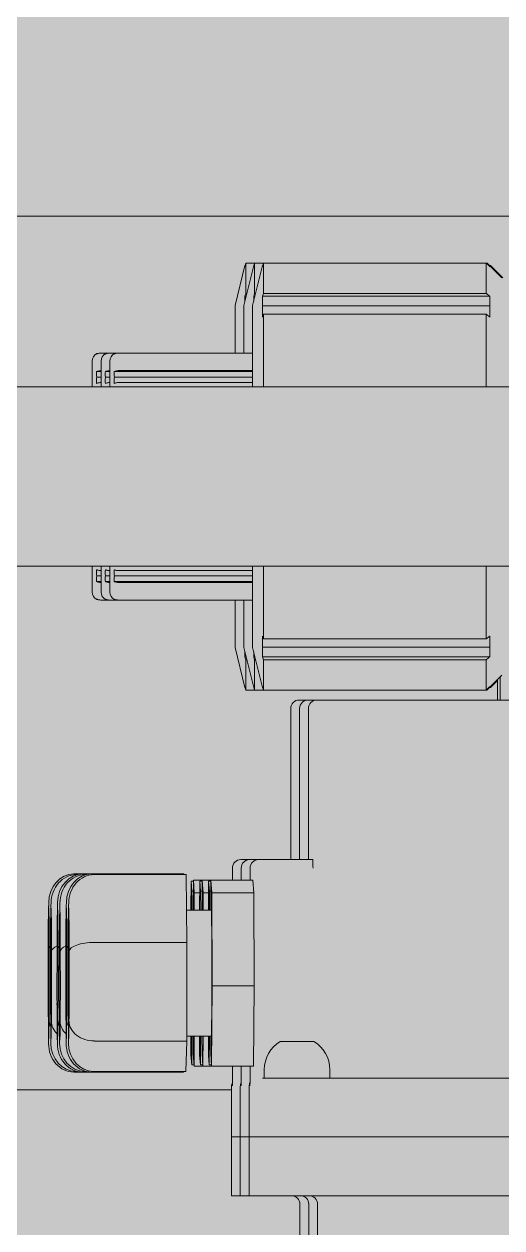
# Model space of a CAD drawing. Header units: centimetres. Extents: x 405564 to 502064, y 46284 to 60634.
# Drawn here: x 484473.5 to 484479.2, y 56735.87 to 56750.2 of the extents above; entities that cross this region are included whole.
import ezdxf

# ---------------------------------------------------------------- set-up
doc = ezdxf.new("R2010")
doc.units = ezdxf.units.CM
doc.layers.get('0').update_dxf_attribs({"color": 8, "lineweight": 9})
doc.layers.add('0-KRCN-MİMARİ-220526', color=8, linetype='Continuous', lineweight=9)
doc.layers.add('Visible (ISO)', color=8, linetype='Continuous', lineweight=18)
doc.layers.add('AS_NOT_MIMARI', color=8, linetype='Continuous')

# ---------------------------------------------------------------- blocks, each defined once
blk = doc.blocks.new('A$Cdfb98813')
h = blk.add_hatch()
h.set_pattern_fill('ANGLE', color=256, scale=0.3)
h.set_pattern_definition([(0, (182.2423, -979.0145), (0, 2.0955), [1.524, -0.5715]), (90, (182.2423, -979.0145), (-2.0955, 1e-16), [1.524, -0.5715])])
h.paths.add_polyline_path([(1918.018, 199.001), (1545.018, 199.001), (1545.018, 300), (1515.018, 300), (1515.018, 199.001), (238.979, 199.001), (238.979, -429.5), (238.979, -658.015), (1918.018, -658.015)])
h.paths.add_polyline_path([(268.979, -429.5), (268.979, 169.001), (1888.018, 169.001), (1888.018, -628.015), (268.979, -628.015), (268.979, -453.5)], flags=16)
h.paths.add_polyline_path([(1888.018, -429.5), (268.979, -429.5), (268.979, -459.5), (1888.018, -459.5)], flags=0)
h = blk.add_hatch()
h.set_pattern_fill('ANGLE', color=256)
h.set_pattern_definition([(0, (-483849.746, -58273.935), (0, 6.985), [5.08, -1.905]), (90, (-483849.746, -58273.935), (-6.985, 4e-16), [5.08, -1.905])])
h.paths.add_polyline_path([(425.139, -15.05), (800.139, -15.05), (800.139, -100), (900, -100), (900.139, -15.05), (1700, -15.05), (1700, -100), (1800, -100), (1800.139, -15.05), (2235.139, -15.05), (2235.139, -206), (425.139, -206.05)])
at = {"layer": 'Visible (ISO)'}
for p, q in [((739.841, -84.65), (577.321, -84.65)), ((626.271, -85.712), (626.389, -85.238)), ((626.376, -85.712), (626.494, -85.238)), ((626.389, -85.249), (626.399, -85.207)), ((626.392, -85.238), (626.389, -85.238)), ((626.399, -85.207), (626.399, -85.569)), ((626.504, -85.207), (626.399, -85.207)), ((626.481, -85.712), (626.599, -85.238)), ((626.494, -85.249), (626.504, -85.207)), ((626.497, -85.238), (626.494, -85.238)), ((626.504, -85.207), (626.504, -85.569)), ((626.609, -85.207), (626.504, -85.207)), ((626.599, -85.249), (626.609, -85.207)), ((626.602, -85.238), (626.599, -85.238)), ((626.609, -85.207), (626.609, -85.569)), ((629.264, -85.207), (626.609, -85.207)), ((629.264, -85.569), (629.264, -85.207)), ((629.275, -85.207), (629.264, -85.207)), ((629.275, -85.218), (629.275, -85.207)), ((629.304, -85.238), (629.295, -85.238)), ((629.451, -85.385), (629.304, -85.238)), ((629.315, -85.238), (629.306, -85.238)), ((629.462, -85.385), (629.315, -85.238)), ((626.399, -85.569), (626.389, -85.603)), ((626.389, -85.603), (626.403, -85.603)), ((626.399, -85.569), (626.412, -85.569)), ((626.504, -85.569), (626.494, -85.603)), ((626.494, -85.603), (626.508, -85.603)), ((626.504, -85.569), (626.516, -85.569)), ((626.609, -85.569), (626.599, -85.603)), ((626.599, -85.603), (629.306, -85.603)), ((626.609, -85.569), (629.264, -85.569)), ((626.271, -86.278), (626.271, -85.712)), ((626.376, -86.278), (626.376, -85.712)), ((626.481, -86.682), (626.481, -85.712)), ((629.304, -85.717), (626.599, -85.717)), ((626.599, -85.85), (626.609, -85.816)), ((626.609, -85.816), (626.609, -86.682)), ((629.264, -85.816), (626.609, -85.816)), ((629.264, -86.682), (629.264, -85.816)), ((624.571, -86.373), (624.571, -86.682)), ((624.624, -86.285), (624.634, -86.285)), ((624.671, -86.278), (624.776, -86.278)), ((624.676, -86.373), (624.676, -86.682)), ((624.729, -86.285), (624.739, -86.285)), ((624.776, -86.278), (624.881, -86.278)), ((624.781, -86.373), (624.781, -86.682)), ((624.834, -86.285), (624.844, -86.285)), ((624.881, -86.278), (626.481, -86.278)), ((624.622, -86.499), (624.676, -86.499)), ((624.676, -86.488), (624.671, -86.488)), ((624.727, -86.499), (624.781, -86.499)), ((624.781, -86.488), (624.776, -86.488)), ((624.832, -86.499), (626.481, -86.499)), ((626.481, -86.488), (624.881, -86.488)), ((672.383, -86.682), (616.864, -86.682)), ((624.624, -86.565), (624.676, -86.565)), ((624.671, -86.63), (624.676, -86.63)), ((624.729, -86.565), (624.781, -86.565)), ((624.776, -86.63), (624.781, -86.63)), ((624.834, -86.565), (626.481, -86.565)), ((624.881, -86.63), (626.481, -86.63)), ((672.383, -88.815), (616.864, -88.815)), ((624.571, -88.815), (624.571, -89.123)), ((624.676, -88.815), (624.676, -89.123)), ((624.781, -88.815), (624.781, -89.123)), ((626.481, -89.785), (626.481, -88.815)), ((626.609, -88.815), (626.609, -89.681)), ((629.264, -89.681), (629.264, -88.815)), ((624.624, -88.932), (624.676, -88.932)), ((624.676, -88.867), (624.671, -88.867)), ((624.729, -88.932), (624.781, -88.932)), ((624.781, -88.867), (624.776, -88.867)), ((624.834, -88.932), (626.481, -88.932)), ((626.481, -88.867), (624.881, -88.867)), ((624.622, -88.998), (624.676, -88.998)), ((624.671, -89.008), (624.676, -89.008)), ((624.727, -88.998), (624.781, -88.998)), ((624.776, -89.008), (624.781, -89.008)), ((624.832, -88.998), (626.481, -88.998)), ((624.881, -89.008), (626.481, -89.008)), ((624.624, -89.212), (624.634, -89.212)), ((624.776, -89.218), (624.671, -89.218)), ((624.729, -89.212), (624.739, -89.212)), ((624.881, -89.218), (624.776, -89.218)), ((624.834, -89.212), (624.844, -89.212)), ((626.481, -89.218), (624.881, -89.218)), ((626.271, -89.785), (626.271, -89.218)), ((626.376, -89.785), (626.376, -89.218)), ((626.609, -89.681), (626.599, -89.647)), ((626.609, -89.681), (629.264, -89.681)), ((626.271, -89.785), (626.389, -90.259)), ((626.376, -89.785), (626.494, -90.259)), ((626.481, -89.785), (626.599, -90.259)), ((629.304, -89.78), (626.599, -89.78)), ((626.389, -89.894), (626.399, -89.928)), ((626.389, -89.894), (626.403, -89.894)), ((626.399, -89.928), (626.399, -90.29)), ((626.412, -89.928), (626.399, -89.928)), ((626.494, -89.894), (626.504, -89.928)), ((626.494, -89.894), (626.508, -89.894)), ((626.504, -89.928), (626.504, -90.29)), ((626.516, -89.928), (626.504, -89.928)), ((626.599, -89.894), (626.609, -89.928)), ((626.599, -89.894), (629.306, -89.894)), ((626.609, -89.928), (626.609, -90.29)), ((629.264, -89.928), (626.609, -89.928)), ((629.264, -90.29), (629.264, -89.928)), ((629.451, -90.112), (629.304, -90.259)), ((626.399, -90.29), (626.389, -90.248)), ((626.392, -90.259), (626.389, -90.259)), ((626.504, -90.29), (626.494, -90.248)), ((626.497, -90.259), (626.494, -90.259)), ((626.609, -90.29), (626.599, -90.248)), ((626.602, -90.259), (626.599, -90.259)), ((629.304, -90.259), (629.295, -90.259)), ((629.315, -90.259), (629.306, -90.259)), ((629.397, -90.176), (629.315, -90.259)), ((629.397, -90.408), (629.397, -90.165)), ((629.431, -90.408), (629.431, -90.131)), ((626.399, -90.29), (626.504, -90.29)), ((626.504, -90.29), (626.609, -90.29)), ((626.609, -90.29), (629.264, -90.29)), ((627.035, -90.408), (627.095, -90.408)), ((627.035, -90.408), (627.035, -90.408)), ((627.14, -90.408), (627.095, -90.408)), ((627.14, -90.408), (627.2, -90.408)), ((627.14, -90.408), (627.14, -90.408)), ((627.245, -90.408), (627.2, -90.408)), ((627.245, -90.408), (627.305, -90.408)), ((627.245, -90.408), (627.245, -90.408)), ((627.708, -90.408), (627.305, -90.408)), ((627.708, -90.408), (639.207, -90.408)), ((629.264, -90.29), (629.275, -90.29)), ((629.275, -90.29), (629.275, -90.279)), ((626.935, -90.508), (626.935, -92.308)), ((627.04, -90.508), (627.04, -92.308)), ((627.145, -90.508), (627.145, -92.308)), ((626.24, -92.551), (626.24, -92.408)), ((626.34, -92.308), (626.389, -92.308)), ((626.345, -92.551), (626.345, -92.408)), ((626.389, -92.308), (626.445, -92.308)), ((626.445, -92.308), (626.494, -92.308)), ((626.45, -92.551), (626.45, -92.408)), ((626.494, -92.308), (626.55, -92.308)), ((626.55, -92.308), (626.599, -92.308)), ((626.599, -92.308), (627.099, -92.308)), ((627.099, -92.308), (627.199, -92.308)), ((624.458, -92.479), (624.353, -92.479)), ((624.397, -92.486), (624.381, -92.486)), ((624.563, -92.479), (624.458, -92.479)), ((624.502, -92.486), (624.486, -92.486)), ((625.663, -92.479), (624.563, -92.479)), ((625.691, -92.486), (624.591, -92.486)), ((625.663, -92.486), (625.663, -92.479)), ((625.698, -93.294), (625.691, -92.486)), ((625.773, -92.908), (625.775, -92.551)), ((625.775, -92.551), (625.785, -92.704)), ((625.775, -92.551), (625.88, -92.551)), ((625.878, -92.908), (625.88, -92.551)), ((625.88, -92.551), (625.89, -92.704)), ((625.88, -92.551), (625.985, -92.551)), ((625.983, -92.908), (625.985, -92.551)), ((625.985, -92.551), (625.995, -92.704)), ((625.985, -92.551), (626.485, -92.551)), ((626.485, -92.551), (626.495, -92.704)), ((625.745, -92.908), (625.747, -92.565)), ((625.747, -92.565), (625.757, -92.683)), ((625.747, -92.565), (625.775, -92.565)), ((625.757, -92.683), (625.758, -92.908)), ((625.757, -92.683), (625.774, -92.683)), ((625.785, -92.704), (625.786, -92.908)), ((625.785, -92.704), (625.851, -92.704)), ((625.85, -92.908), (625.852, -92.565)), ((625.852, -92.565), (625.862, -92.683)), ((625.852, -92.565), (625.88, -92.565)), ((625.862, -92.683), (625.863, -92.908)), ((625.862, -92.683), (625.879, -92.683)), ((625.89, -92.704), (625.891, -92.908)), ((625.89, -92.704), (625.956, -92.704)), ((625.955, -92.908), (625.957, -92.565)), ((625.957, -92.565), (625.967, -92.683)), ((625.957, -92.565), (625.985, -92.565)), ((625.967, -92.683), (625.968, -92.908)), ((625.967, -92.683), (625.984, -92.683)), ((625.995, -92.704), (625.999, -93.811)), ((625.995, -92.704), (626.495, -92.704)), ((626.495, -92.704), (626.499, -93.811)), ((624.053, -92.811), (624.052, -92.866)), ((624.081, -92.815), (624.079, -92.867)), ((624.158, -92.811), (624.156, -92.866)), ((624.185, -92.815), (624.184, -92.867)), ((624.263, -92.811), (624.261, -92.866)), ((624.29, -92.815), (624.289, -92.867)), ((625.695, -92.908), (625.989, -92.908)), ((624.047, -93.042), (624.046, -93.097)), ((624.046, -93.101), (624.046, -93.234)), ((624.074, -93.081), (624.073, -93.214)), ((624.075, -93.025), (624.074, -93.077)), ((624.152, -93.042), (624.151, -93.097)), ((624.151, -93.101), (624.151, -93.234)), ((624.179, -93.081), (624.178, -93.214)), ((624.18, -93.025), (624.179, -93.077)), ((624.257, -93.042), (624.256, -93.097)), ((624.256, -93.101), (624.256, -93.234)), ((624.284, -93.081), (624.283, -93.214)), ((624.285, -93.025), (624.284, -93.077)), ((625.698, -93.294), (624.598, -93.294)), ((625.696, -94.467), (625.698, -93.294)), ((624.045, -93.809), (624.045, -93.942)), ((624.072, -93.786), (624.072, -93.918)), ((624.15, -93.809), (624.15, -93.942)), ((624.177, -93.786), (624.177, -93.918)), ((624.255, -93.809), (624.255, -93.942)), ((624.282, -93.786), (624.282, -93.918)), ((625.999, -93.811), (625.993, -94.765)), ((625.999, -93.811), (626.499, -93.811)), ((626.499, -93.811), (626.493, -94.765)), ((624.045, -93.943), (624.046, -94.036)), ((624.072, -93.919), (624.073, -94.014)), ((624.15, -93.943), (624.151, -94.036)), ((624.177, -93.919), (624.178, -94.014)), ((624.255, -93.943), (624.256, -94.036)), ((624.282, -93.919), (624.283, -94.014)), ((624.049, -94.408), (624.05, -94.502)), ((624.076, -94.401), (624.077, -94.496)), ((624.154, -94.408), (624.155, -94.502)), ((624.181, -94.401), (624.182, -94.496)), ((624.259, -94.408), (624.26, -94.502)), ((624.286, -94.401), (624.287, -94.496)), ((625.696, -94.408), (625.989, -94.408)), ((625.746, -94.634), (625.745, -94.408)), ((625.758, -94.408), (625.755, -94.751)), ((625.773, -94.613), (625.772, -94.408)), ((625.785, -94.408), (625.783, -94.765)), ((625.85, -94.634), (625.85, -94.408)), ((625.862, -94.408), (625.86, -94.751)), ((625.878, -94.613), (625.877, -94.408)), ((625.89, -94.408), (625.888, -94.765)), ((625.955, -94.634), (625.955, -94.408)), ((625.967, -94.408), (625.965, -94.751)), ((625.983, -94.613), (625.982, -94.408)), ((625.696, -94.467), (624.596, -94.467)), ((625.687, -94.831), (625.696, -94.467)), ((627.21, -94.474), (626.81, -94.474)), ((625.755, -94.751), (625.746, -94.634)), ((625.783, -94.765), (625.773, -94.613)), ((625.86, -94.751), (625.85, -94.634)), ((625.888, -94.765), (625.878, -94.613)), ((625.965, -94.751), (625.955, -94.634)), ((625.993, -94.765), (625.983, -94.613)), ((624.454, -94.838), (624.35, -94.838)), ((624.394, -94.831), (624.377, -94.831)), ((624.559, -94.838), (624.454, -94.838)), ((624.499, -94.831), (624.482, -94.831)), ((625.659, -94.838), (624.559, -94.838)), ((625.687, -94.831), (624.587, -94.831)), ((625.659, -94.838), (625.66, -94.831)), ((625.755, -94.751), (625.782, -94.751)), ((625.783, -94.765), (625.888, -94.765)), ((625.86, -94.751), (625.887, -94.751)), ((625.888, -94.765), (625.993, -94.765)), ((625.965, -94.751), (625.992, -94.751)), ((625.993, -94.765), (626.493, -94.765)), ((626.24, -94.808), (626.24, -94.765)), ((626.345, -94.808), (626.345, -94.765)), ((626.45, -94.808), (626.45, -94.765)), ((626.62, -94.808), (626.62, -94.908)), ((627.4, -94.808), (627.4, -94.908)), ((626.6, -94.908), (626.61, -94.908)), ((627.014, -94.908), (626.61, -94.908)), ((627.014, -94.908), (639.913, -94.908)), ((617.792, -95.05), (626.229, -95.05)), ((626.229, -95.608), (626.229, -95.008)), ((626.334, -95.608), (626.334, -95.008)), ((626.439, -95.608), (626.439, -95.008)), ((626.229, -95.608), (626.229, -95.608)), ((626.3, -95.608), (626.229, -95.608)), ((626.229, -95.608), (626.229, -95.608)), ((626.3, -95.608), (626.229, -95.608)), ((626.229, -96.308), (626.229, -95.608)), ((626.3, -95.608), (626.3, -95.608)), ((626.334, -95.608), (626.3, -95.608)), ((626.334, -95.608), (626.334, -95.608)), ((626.405, -95.608), (626.334, -95.608)), ((626.334, -95.608), (626.334, -95.608)), ((626.405, -95.608), (626.334, -95.608)), ((626.334, -96.308), (626.334, -95.608)), ((626.405, -95.608), (626.405, -95.608)), ((626.439, -95.608), (626.405, -95.608)), ((626.439, -95.608), (626.439, -95.608)), ((626.51, -95.608), (626.439, -95.608)), ((626.439, -95.608), (626.439, -95.608)), ((626.51, -95.608), (626.439, -95.608)), ((626.439, -96.308), (626.439, -95.608)), ((626.51, -95.608), (626.51, -95.608)), ((627.015, -95.608), (626.51, -95.608)), ((639.914, -95.608), (627.015, -95.608)), ((626.229, -96.308), (626.229, -96.308)), ((626.229, -96.308), (626.3, -96.308)), ((626.3, -96.308), (626.334, -96.308)), ((626.334, -96.308), (626.334, -96.308)), ((626.334, -96.308), (626.405, -96.308)), ((626.405, -96.308), (626.439, -96.308)), ((626.439, -96.308), (626.439, -96.308)), ((626.439, -96.308), (626.51, -96.308)), ((626.51, -96.308), (627.015, -96.308)), ((627.015, -96.308), (639.914, -96.308)), ((627.045, -96.408), (627.045, -100.058)), ((627.15, -96.408), (627.15, -100.058)), ((627.255, -96.408), (627.255, -100.058))]:
    blk.add_line(p, q, dxfattribs=at)
for centre, radius, start, end in [((624.671, -86.373), 0.1, 118.0831, 180), ((624.776, -86.373), 0.1, 118.0831, 180), ((624.881, -86.373), 0.1, 118.0831, 180), ((624.671, -89.123), 0.1, 180, 241.9169), ((624.776, -89.123), 0.1, 180, 241.9169), ((624.881, -89.123), 0.1, 180, 241.9169), ((627.035, -90.508), 0.1, 90, 180), ((627.14, -90.508), 0.1, 90, 180), ((627.245, -90.508), 0.1, 90, 180), ((626.34, -92.408), 0.1, 90, 180), ((626.445, -92.408), 0.1, 90, 180), ((626.55, -92.408), 0.1, 90, 180), ((627.01, -94.808), 0.39, 120.8563, 180), ((627.01, -94.808), 0.39, 0, 59.1437), ((626.329, -95.008), 0.1, 152.7904, 180), ((626.434, -95.008), 0.1, 152.7904, 180), ((626.539, -95.008), 0.1, 152.7904, 180), ((626.945, -96.408), 0.1, 0, 90), ((627.05, -96.408), 0.1, 0, 90), ((627.155, -96.408), 0.1, 0, 90)]:
    blk.add_arc(centre, radius, start, end, dxfattribs=at)
for centre, major_axis, ratio, start_param, end_param in [((636.634, -85.8), (-10.036, 0), 0.629301, 6.270099, 6.291053), ((624.353, -92.819), (-0.002, -0.34), 0.881137, 3.147761, 4.718557), ((624.38, -92.825), (-0.003, -0.338), 0.886471, 3.149138, 4.719935), ((624.458, -92.819), (-0.002, -0.34), 0.881137, 3.147761, 4.718557), ((624.485, -92.825), (-0.003, -0.338), 0.886471, 3.149138, 4.719935), ((624.563, -92.819), (-0.002, -0.34), 0.881137, 3.147761, 4.718557), ((624.59, -92.825), (-0.003, -0.338), 0.886471, 3.149138, 4.719935), ((625.989, -93.658), (0, 0.75), 0.008331, 3.141593, 6.283185), ((624.346, -93.102), (0.3, -0.004), 0.752004, 3.133268, 3.158394), ((624.374, -93.083), (0.3, -0.004), 0.777691, 3.132127, 3.159586), ((624.451, -93.102), (0.3, -0.004), 0.752004, 3.133268, 3.158394), ((624.479, -93.083), (0.3, -0.004), 0.777691, 3.132127, 3.159586), ((624.556, -93.102), (0.3, -0.004), 0.752004, 3.133268, 3.158394), ((624.584, -93.083), (0.3, -0.004), 0.777691, 3.132127, 3.159586), ((624.358, -93.375), (0.3, 0.001), 0.382752, 2.815094, 3.130959), ((624.386, -93.399), (0.3, 0.001), 0.350227, 2.467397, 3.131145), ((624.463, -93.375), (0.3, 0.001), 0.382752, 2.815094, 3.130959), ((624.491, -93.399), (0.3, 0.001), 0.350227, 2.467397, 3.131145), ((624.568, -93.375), (0.3, 0.001), 0.382752, 2.815094, 3.130959), ((624.596, -93.399), (0.3, 0.001), 0.350227, 1.560348, 3.131145), ((624.345, -93.941), (0.3, 0.001), 0.382752, 3.130959, 3.14375), ((624.372, -93.917), (0.3, 0.001), 0.350227, 3.131145, 3.143513), ((624.45, -93.941), (0.3, 0.001), 0.382752, 3.130959, 3.14375), ((624.477, -93.917), (0.3, 0.001), 0.350227, 3.131145, 3.143513), ((624.555, -93.941), (0.3, 0.001), 0.382752, 3.130959, 3.14375), ((624.582, -93.917), (0.3, 0.001), 0.350227, 3.131145, 3.143513), ((624.357, -94.214), (0.3, -0.004), 0.752004, 3.158394, 3.515039), ((624.384, -94.233), (0.3, -0.004), 0.777691, 3.159586, 3.849092), ((624.462, -94.214), (0.3, -0.004), 0.752004, 3.158394, 3.515039), ((624.489, -94.233), (0.3, -0.004), 0.777691, 3.159586, 3.849092), ((624.567, -94.214), (0.3, -0.004), 0.752004, 3.158394, 3.515039), ((624.594, -94.233), (0.3, -0.004), 0.777691, 3.159586, 4.730383), ((624.35, -94.497), (0.002, 0.34), 0.881137, 1.576964, 3.147761), ((624.377, -94.492), (0.003, 0.338), 0.886471, 1.578342, 3.149138), ((624.455, -94.497), (0.002, 0.34), 0.881137, 1.576964, 3.147761), ((624.482, -94.492), (0.003, 0.338), 0.886471, 1.578342, 3.149138), ((624.56, -94.497), (0.002, 0.34), 0.881137, 1.576964, 3.147761), ((624.587, -94.492), (0.003, 0.338), 0.886471, 1.578342, 3.149138)]:
    blk.add_ellipse(centre, major_axis=major_axis, ratio=ratio, start_param=start_param, end_param=end_param, dxfattribs=at)
for points, weights in [([(626.389, -85.249), (626.388, -85.243), (626.389, -85.238)], [3.23952660415, 3.24166448254, 3.23810976111]), ([(626.494, -85.249), (626.493, -85.243), (626.494, -85.238)], [3.23952660416, 3.24166448254, 3.23810976111]), ([(626.599, -85.249), (626.598, -85.243), (626.599, -85.238)], [3.23952660415, 3.24166448254, 3.23810976111]), ([(629.264, -85.207), (629.285, -85.228), (629.306, -85.249)], [1.021991712, 1.02070705888, 1.01935490036]), ([(629.275, -85.207), (629.296, -85.228), (629.317, -85.249)], [1.02199171202, 1.02070705889, 1.01935490038]), ([(629.306, -85.249), (629.309, -85.243), (629.304, -85.238)], [1.55979899676, 1.56082836338, 1.5591168013]), ([(629.317, -85.249), (629.32, -85.243), (629.315, -85.238)], [1.55979899676, 1.56082836338, 1.5591168013]), ([(626.389, -85.661), (626.388, -85.632), (626.389, -85.603)], [3.24100051215, 3.24138458815, 3.24029771772]), ([(626.494, -85.661), (626.493, -85.632), (626.494, -85.603)], [3.24100051215, 3.24138458815, 3.24029771772]), ([(626.599, -85.717), (626.598, -85.66), (626.599, -85.603)], [3.23888053737, 3.24243610496, 3.24029771772]), ([(629.264, -85.569), (629.285, -85.586), (629.306, -85.603)], [1.02199171204, 1.02070705891, 1.01935490039]), ([(629.306, -85.603), (629.309, -85.66), (629.304, -85.717)], [1.5597989968, 1.56082836341, 1.55911680131]), ([(629.264, -85.816), (629.285, -85.833), (629.306, -85.85)], [1.02199171202, 1.0207070589, 1.01935490038]), ([(629.306, -85.85), (629.309, -85.783), (629.304, -85.717)], [1.55969605482, 1.5607253535, 1.55901390437]), ([(626.599, -89.78), (626.598, -89.713), (626.599, -89.647)], [3.23888053736, 3.24243610496, 3.24029771772]), ([(629.264, -89.681), (629.285, -89.664), (629.306, -89.647)], [1.02199171204, 1.02070705891, 1.01935490039]), ([(629.306, -89.647), (629.309, -89.713), (629.304, -89.78)], [1.5597989968, 1.56082836341, 1.55911680131]), ([(626.389, -89.894), (626.388, -89.865), (626.389, -89.836)], [3.23952660415, 3.24061321596, 3.24022923136]), ([(626.494, -89.894), (626.493, -89.865), (626.494, -89.836)], [3.23952660416, 3.24061321596, 3.24022923136]), ([(626.599, -89.894), (626.598, -89.837), (626.599, -89.78)], [3.23952660416, 3.24166448254, 3.23810976111]), ([(629.306, -89.894), (629.309, -89.837), (629.304, -89.78)], [1.55979899676, 1.56082836338, 1.5591168013]), ([(629.264, -89.928), (629.285, -89.911), (629.306, -89.894)], [1.02199171202, 1.02070705889, 1.01935490038]), ([(626.389, -90.259), (626.388, -90.254), (626.389, -90.248)], [3.23888053736, 3.24243610496, 3.24029771772]), ([(626.494, -90.259), (626.493, -90.254), (626.494, -90.248)], [3.23888053736, 3.24243610496, 3.24029771772]), ([(626.599, -90.259), (626.598, -90.254), (626.599, -90.248)], [3.23888053736, 3.24243610496, 3.24029771772]), ([(629.264, -90.29), (629.285, -90.269), (629.306, -90.248)], [1.02199171204, 1.02070705891, 1.01935490039]), ([(629.275, -90.29), (629.296, -90.269), (629.317, -90.248)], [1.02199171202, 1.02070705889, 1.01935490038]), ([(629.306, -90.248), (629.309, -90.254), (629.304, -90.259)], [1.5597989968, 1.56082836341, 1.55911680131]), ([(629.317, -90.248), (629.32, -90.254), (629.315, -90.259)], [1.5597989968, 1.56082836341, 1.55911680131])]:
    blk.add_rational_spline(points, weights, degree=2, dxfattribs=at)
for points, knots in [([(624.624, -86.285), (624.621, -86.286), (624.621, -86.287), (624.621, -86.289), (624.621, -86.29), (624.622, -86.291)], [0.3366871, 0.3366871, 0.3366871, 0.3366871, 0.4024589, 0.4024589, 0.4506792, 0.4506792, 0.4506792, 0.4506792]), ([(624.671, -86.278), (624.658, -86.278), (624.644, -86.281), (624.629, -86.287), (624.626, -86.289), (624.622, -86.291)], [0, 0, 0, 0, 0.03698305, 0.03698305, 0.04795054, 0.04795054, 0.04795054, 0.04795054]), ([(624.729, -86.285), (624.726, -86.286), (624.726, -86.287), (624.726, -86.289), (624.726, -86.29), (624.727, -86.291)], [0.3366871, 0.3366871, 0.3366871, 0.3366871, 0.4024589, 0.4024589, 0.4506792, 0.4506792, 0.4506792, 0.4506792]), ([(624.776, -86.278), (624.763, -86.278), (624.749, -86.281), (624.734, -86.287), (624.731, -86.289), (624.727, -86.291)], [0, 0, 0, 0, 0.03698305, 0.03698305, 0.04795054, 0.04795054, 0.04795054, 0.04795054]), ([(624.834, -86.285), (624.831, -86.286), (624.831, -86.287), (624.831, -86.289), (624.831, -86.29), (624.832, -86.291)], [0.3366871, 0.3366871, 0.3366871, 0.3366871, 0.4024589, 0.4024589, 0.4506792, 0.4506792, 0.4506792, 0.4506792]), ([(624.881, -86.278), (624.868, -86.278), (624.854, -86.281), (624.839, -86.287), (624.836, -86.289), (624.832, -86.291)], [0, 0, 0, 0, 0.03698305, 0.03698305, 0.04795054, 0.04795054, 0.04795054, 0.04795054]), ([(624.622, -86.499), (624.621, -86.508), (624.621, -86.518), (624.621, -86.538), (624.621, -86.552), (624.624, -86.565)], [0.3542386, 0.3542386, 0.3542386, 0.3542386, 0.4024589, 0.4024589, 0.4682307, 0.4682307, 0.4682307, 0.4682307]), ([(624.622, -86.499), (624.626, -86.497), (624.629, -86.496), (624.644, -86.491), (624.658, -86.488), (624.671, -86.488)], [0.54557409, 0.54557409, 0.54557409, 0.54557409, 0.55654158, 0.55654158, 0.59352463, 0.59352463, 0.59352463, 0.59352463]), ([(624.727, -86.499), (624.726, -86.508), (624.726, -86.518), (624.726, -86.538), (624.726, -86.552), (624.729, -86.565)], [0.3542386, 0.3542386, 0.3542386, 0.3542386, 0.4024589, 0.4024589, 0.4682307, 0.4682307, 0.4682307, 0.4682307]), ([(624.727, -86.499), (624.731, -86.497), (624.734, -86.496), (624.749, -86.491), (624.763, -86.488), (624.776, -86.488)], [0.54557409, 0.54557409, 0.54557409, 0.54557409, 0.55654158, 0.55654158, 0.59352463, 0.59352463, 0.59352463, 0.59352463]), ([(624.832, -86.499), (624.831, -86.508), (624.831, -86.518), (624.831, -86.538), (624.831, -86.552), (624.834, -86.565)], [0.3542386, 0.3542386, 0.3542386, 0.3542386, 0.4024589, 0.4024589, 0.4682307, 0.4682307, 0.4682307, 0.4682307]), ([(624.832, -86.499), (624.836, -86.497), (624.839, -86.496), (624.854, -86.491), (624.868, -86.488), (624.881, -86.488)], [0.54557409, 0.54557409, 0.54557409, 0.54557409, 0.55654158, 0.55654158, 0.59352463, 0.59352463, 0.59352463, 0.59352463]), ([(624.624, -86.565), (624.621, -86.58), (624.621, -86.594), (624.621, -86.618), (624.621, -86.629), (624.622, -86.64)], [0.3366871, 0.3366871, 0.3366871, 0.3366871, 0.4024589, 0.4024589, 0.4506792, 0.4506792, 0.4506792, 0.4506792]), ([(624.671, -86.63), (624.658, -86.63), (624.644, -86.632), (624.629, -86.637), (624.626, -86.638), (624.622, -86.64)], [0, 0, 0, 0, 0.03698305, 0.03698305, 0.04795054, 0.04795054, 0.04795054, 0.04795054]), ([(624.729, -86.565), (624.726, -86.58), (624.726, -86.594), (624.726, -86.618), (624.726, -86.629), (624.727, -86.64)], [0.3366871, 0.3366871, 0.3366871, 0.3366871, 0.4024589, 0.4024589, 0.4506792, 0.4506792, 0.4506792, 0.4506792]), ([(624.776, -86.63), (624.763, -86.63), (624.749, -86.632), (624.734, -86.637), (624.731, -86.638), (624.727, -86.64)], [0, 0, 0, 0, 0.03698305, 0.03698305, 0.04795054, 0.04795054, 0.04795054, 0.04795054]), ([(624.834, -86.565), (624.831, -86.58), (624.831, -86.594), (624.831, -86.618), (624.831, -86.629), (624.832, -86.64)], [0.3366871, 0.3366871, 0.3366871, 0.3366871, 0.4024589, 0.4024589, 0.4506792, 0.4506792, 0.4506792, 0.4506792]), ([(624.881, -86.63), (624.868, -86.63), (624.854, -86.632), (624.839, -86.637), (624.836, -86.638), (624.832, -86.64)], [0, 0, 0, 0, 0.03698305, 0.03698305, 0.04795054, 0.04795054, 0.04795054, 0.04795054]), ([(624.622, -88.857), (624.621, -88.868), (624.621, -88.879), (624.621, -88.902), (624.621, -88.917), (624.624, -88.932)], [0.3542386, 0.3542386, 0.3542386, 0.3542386, 0.4024589, 0.4024589, 0.4682307, 0.4682307, 0.4682307, 0.4682307]), ([(624.624, -88.932), (624.621, -88.945), (624.621, -88.958), (624.621, -88.979), (624.621, -88.989), (624.622, -88.998)], [0.3366871, 0.3366871, 0.3366871, 0.3366871, 0.4024589, 0.4024589, 0.4506792, 0.4506792, 0.4506792, 0.4506792]), ([(624.622, -88.857), (624.626, -88.858), (624.629, -88.86), (624.644, -88.865), (624.658, -88.867), (624.671, -88.867)], [0.54557287, 0.54557287, 0.54557287, 0.54557287, 0.55650825, 0.55650825, 0.59352464, 0.59352464, 0.59352464, 0.59352464]), ([(624.727, -88.857), (624.726, -88.868), (624.726, -88.879), (624.726, -88.902), (624.726, -88.917), (624.729, -88.932)], [0.3542386, 0.3542386, 0.3542386, 0.3542386, 0.4024589, 0.4024589, 0.4682307, 0.4682307, 0.4682307, 0.4682307]), ([(624.729, -88.932), (624.726, -88.945), (624.726, -88.958), (624.726, -88.979), (624.726, -88.989), (624.727, -88.998)], [0.3366871, 0.3366871, 0.3366871, 0.3366871, 0.4024589, 0.4024589, 0.4506792, 0.4506792, 0.4506792, 0.4506792]), ([(624.727, -88.857), (624.731, -88.858), (624.734, -88.86), (624.749, -88.865), (624.763, -88.867), (624.776, -88.867)], [0.54557287, 0.54557287, 0.54557287, 0.54557287, 0.55650825, 0.55650825, 0.59352464, 0.59352464, 0.59352464, 0.59352464]), ([(624.832, -88.857), (624.831, -88.868), (624.831, -88.879), (624.831, -88.902), (624.831, -88.917), (624.834, -88.932)], [0.3542386, 0.3542386, 0.3542386, 0.3542386, 0.4024589, 0.4024589, 0.4682307, 0.4682307, 0.4682307, 0.4682307]), ([(624.834, -88.932), (624.831, -88.945), (624.831, -88.958), (624.831, -88.979), (624.831, -88.989), (624.832, -88.998)], [0.3366871, 0.3366871, 0.3366871, 0.3366871, 0.4024589, 0.4024589, 0.4506792, 0.4506792, 0.4506792, 0.4506792]), ([(624.832, -88.857), (624.836, -88.858), (624.839, -88.86), (624.854, -88.865), (624.868, -88.867), (624.881, -88.867)], [0.54557287, 0.54557287, 0.54557287, 0.54557287, 0.55650825, 0.55650825, 0.59352464, 0.59352464, 0.59352464, 0.59352464]), ([(624.671, -89.008), (624.658, -89.008), (624.644, -89.006), (624.629, -89.001), (624.626, -89), (624.622, -88.998)], [0, 0, 0, 0, 0.03698305, 0.03698305, 0.04795054, 0.04795054, 0.04795054, 0.04795054]), ([(624.776, -89.008), (624.763, -89.008), (624.749, -89.006), (624.734, -89.001), (624.731, -89), (624.727, -88.998)], [0, 0, 0, 0, 0.03698305, 0.03698305, 0.04795054, 0.04795054, 0.04795054, 0.04795054]), ([(624.881, -89.008), (624.868, -89.008), (624.854, -89.006), (624.839, -89.001), (624.836, -89), (624.832, -88.998)], [0, 0, 0, 0, 0.03698305, 0.03698305, 0.04795054, 0.04795054, 0.04795054, 0.04795054]), ([(624.622, -89.206), (624.621, -89.207), (624.621, -89.208), (624.621, -89.209), (624.621, -89.21), (624.624, -89.212)], [0.3542386, 0.3542386, 0.3542386, 0.3542386, 0.4024589, 0.4024589, 0.4682307, 0.4682307, 0.4682307, 0.4682307]), ([(624.622, -89.206), (624.626, -89.208), (624.629, -89.209), (624.644, -89.216), (624.658, -89.218), (624.671, -89.218)], [0.54557409, 0.54557409, 0.54557409, 0.54557409, 0.55654158, 0.55654158, 0.59352463, 0.59352463, 0.59352463, 0.59352463]), ([(624.727, -89.206), (624.726, -89.207), (624.726, -89.208), (624.726, -89.209), (624.726, -89.21), (624.729, -89.212)], [0.3542386, 0.3542386, 0.3542386, 0.3542386, 0.4024589, 0.4024589, 0.4682307, 0.4682307, 0.4682307, 0.4682307]), ([(624.727, -89.206), (624.731, -89.208), (624.734, -89.209), (624.749, -89.216), (624.763, -89.218), (624.776, -89.218)], [0.54557409, 0.54557409, 0.54557409, 0.54557409, 0.55654158, 0.55654158, 0.59352463, 0.59352463, 0.59352463, 0.59352463]), ([(624.832, -89.206), (624.831, -89.207), (624.831, -89.208), (624.831, -89.209), (624.831, -89.21), (624.834, -89.212)], [0.3542386, 0.3542386, 0.3542386, 0.3542386, 0.4024589, 0.4024589, 0.4682307, 0.4682307, 0.4682307, 0.4682307]), ([(624.832, -89.206), (624.836, -89.208), (624.839, -89.209), (624.854, -89.216), (624.868, -89.218), (624.881, -89.218)], [0.54557409, 0.54557409, 0.54557409, 0.54557409, 0.55654158, 0.55654158, 0.59352463, 0.59352463, 0.59352463, 0.59352463]), ([(627.199, -92.308), (627.199, -92.308), (627.199, -92.317), (627.2, -92.348), (627.2, -92.381), (627.2, -92.408)], [-0.194026, -0.194026, -0.194026, -0.194026, -0.1175628, -0.1175628, 0, 0, 0, 0]), ([(624.047, -93.062), (624.047, -93.062), (624.047, -93.062), (624.047, -93.051), (624.047, -93.04), (624.049, -92.992), (624.05, -92.959), (624.051, -92.905), (624.051, -92.885), (624.051, -92.866), (624.052, -92.863), (624.052, -92.86), (624.052, -92.86), (624.052, -92.86)], [-0.6128937, -0.6128937, -0.6128937, -0.6128937, -0.6106132, -0.6106132, -0.54833, -0.54833, -0.3053066, -0.3053066, -0.0622831, -0.0622831, 0, 0, 0.0022805, 0.0022805, 0.0022805, 0.0022805]), ([(624.054, -92.917), (624.054, -92.905), (624.053, -92.895), (624.053, -92.886), (624.053, -92.884), (624.053, -92.884)], [0, 0, 0, 0, 0.1126027, 0.1126027, 0.1715966, 0.1715966, 0.1715966, 0.1715966]), ([(624.053, -92.898), (624.053, -92.899), (624.053, -92.899), (624.054, -92.91), (624.054, -92.92), (624.055, -92.974), (624.057, -93.021), (624.058, -93.127), (624.057, -93.185), (624.057, -93.262), (624.057, -93.279), (624.057, -93.295), (624.057, -93.296), (624.057, -93.297)], [-0.6128939, -0.6128939, -0.6128939, -0.6128939, -0.6106134, -0.6106134, -0.5483302, -0.5483302, -0.3053067, -0.3053067, -0.0622832, -0.0622832, 0, 0, 0.0022805, 0.0022805, 0.0022805, 0.0022805]), ([(624.075, -93.047), (624.075, -93.046), (624.075, -93.046), (624.075, -93.036), (624.075, -93.026), (624.076, -92.98), (624.078, -92.95), (624.079, -92.9), (624.079, -92.882), (624.079, -92.867), (624.079, -92.864), (624.079, -92.861), (624.079, -92.861), (624.079, -92.861)], [-0.612895, -0.612895, -0.612895, -0.612895, -0.6106144, -0.6106144, -0.5483312, -0.5483312, -0.3053072, -0.3053072, -0.0622833, -0.0622833, 0, 0, 0.0022806, 0.0022806, 0.0022806, 0.0022806]), ([(624.081, -92.925), (624.081, -92.911), (624.081, -92.9), (624.08, -92.887), (624.08, -92.884), (624.08, -92.884)], [0, 0, 0, 0, 0.1151857, 0.1151857, 0.1927233, 0.1927233, 0.1927233, 0.1927233]), ([(624.081, -92.906), (624.081, -92.906), (624.081, -92.907), (624.081, -92.918), (624.082, -92.929), (624.083, -92.985), (624.084, -93.035), (624.085, -93.144), (624.085, -93.204), (624.085, -93.283), (624.085, -93.299), (624.085, -93.317), (624.085, -93.317), (624.085, -93.318)], [-0.6128941, -0.6128941, -0.6128941, -0.6128941, -0.6106135, -0.6106135, -0.5483303, -0.5483303, -0.3053067, -0.3053067, -0.0622832, -0.0622832, 0, 0, 0.0022806, 0.0022806, 0.0022806, 0.0022806]), ([(624.152, -93.062), (624.152, -93.062), (624.152, -93.062), (624.152, -93.051), (624.152, -93.04), (624.154, -92.992), (624.155, -92.959), (624.156, -92.905), (624.156, -92.885), (624.156, -92.866), (624.157, -92.863), (624.157, -92.86), (624.157, -92.86), (624.157, -92.86)], [-0.6128949, -0.6128949, -0.6128949, -0.6128949, -0.6106143, -0.6106143, -0.5483311, -0.5483311, -0.3053072, -0.3053072, -0.0622832, -0.0622832, 0, 0, 0.0022806, 0.0022806, 0.0022806, 0.0022806]), ([(624.159, -92.917), (624.159, -92.905), (624.158, -92.895), (624.158, -92.886), (624.158, -92.884), (624.158, -92.884)], [0, 0, 0, 0, 0.1126027, 0.1126027, 0.1715966, 0.1715966, 0.1715966, 0.1715966]), ([(624.158, -92.898), (624.158, -92.899), (624.158, -92.899), (624.159, -92.91), (624.159, -92.92), (624.16, -92.974), (624.162, -93.021), (624.163, -93.127), (624.162, -93.185), (624.162, -93.262), (624.162, -93.279), (624.162, -93.295), (624.162, -93.296), (624.162, -93.297)], [-0.6128939, -0.6128939, -0.6128939, -0.6128939, -0.6106134, -0.6106134, -0.5483302, -0.5483302, -0.3053067, -0.3053067, -0.0622832, -0.0622832, 0, 0, 0.0022805, 0.0022805, 0.0022805, 0.0022805]), ([(624.18, -93.047), (624.18, -93.046), (624.18, -93.046), (624.18, -93.036), (624.18, -93.026), (624.181, -92.98), (624.183, -92.95), (624.184, -92.9), (624.184, -92.882), (624.184, -92.867), (624.184, -92.864), (624.184, -92.861), (624.184, -92.861), (624.184, -92.861)], [-0.6128938, -0.6128938, -0.6128938, -0.6128938, -0.6106132, -0.6106132, -0.5483301, -0.5483301, -0.3053066, -0.3053066, -0.0622831, -0.0622831, 0, 0, 0.0022805, 0.0022805, 0.0022805, 0.0022805]), ([(624.186, -92.925), (624.186, -92.911), (624.186, -92.9), (624.185, -92.887), (624.185, -92.884), (624.185, -92.884)], [0, 0, 0, 0, 0.1151857, 0.1151857, 0.1927233, 0.1927233, 0.1927233, 0.1927233]), ([(624.186, -92.906), (624.186, -92.906), (624.186, -92.907), (624.186, -92.918), (624.187, -92.929), (624.188, -92.985), (624.189, -93.035), (624.19, -93.144), (624.19, -93.204), (624.19, -93.283), (624.19, -93.299), (624.19, -93.317), (624.19, -93.317), (624.19, -93.318)], [-0.6128952, -0.6128952, -0.6128952, -0.6128952, -0.6106147, -0.6106147, -0.5483314, -0.5483314, -0.3053073, -0.3053073, -0.0622833, -0.0622833, 0, 0, 0.0022806, 0.0022806, 0.0022806, 0.0022806]), ([(624.257, -93.062), (624.257, -93.062), (624.257, -93.062), (624.257, -93.051), (624.257, -93.04), (624.259, -92.992), (624.26, -92.959), (624.261, -92.905), (624.261, -92.885), (624.261, -92.866), (624.262, -92.863), (624.262, -92.86), (624.262, -92.86), (624.262, -92.86)], [-0.6128949, -0.6128949, -0.6128949, -0.6128949, -0.6106143, -0.6106143, -0.5483311, -0.5483311, -0.3053072, -0.3053072, -0.0622832, -0.0622832, 0, 0, 0.0022806, 0.0022806, 0.0022806, 0.0022806]), ([(624.264, -92.917), (624.263, -92.905), (624.263, -92.895), (624.263, -92.886), (624.263, -92.884), (624.263, -92.884)], [0, 0, 0, 0, 0.1126027, 0.1126027, 0.1715966, 0.1715966, 0.1715966, 0.1715966]), ([(624.263, -92.898), (624.263, -92.899), (624.263, -92.899), (624.264, -92.91), (624.264, -92.92), (624.265, -92.974), (624.267, -93.021), (624.268, -93.127), (624.267, -93.185), (624.267, -93.262), (624.267, -93.279), (624.267, -93.295), (624.267, -93.296), (624.267, -93.297)], [-0.6128951, -0.6128951, -0.6128951, -0.6128951, -0.6106145, -0.6106145, -0.5483313, -0.5483313, -0.3053073, -0.3053073, -0.0622833, -0.0622833, 0, 0, 0.0022806, 0.0022806, 0.0022806, 0.0022806]), ([(624.285, -93.047), (624.285, -93.046), (624.285, -93.046), (624.285, -93.036), (624.285, -93.026), (624.286, -92.98), (624.288, -92.95), (624.289, -92.9), (624.289, -92.882), (624.289, -92.867), (624.289, -92.864), (624.289, -92.861), (624.289, -92.861), (624.289, -92.861)], [-0.612895, -0.612895, -0.612895, -0.612895, -0.6106144, -0.6106144, -0.5483312, -0.5483312, -0.3053072, -0.3053072, -0.0622833, -0.0622833, 0, 0, 0.0022806, 0.0022806, 0.0022806, 0.0022806]), ([(624.291, -92.925), (624.291, -92.911), (624.291, -92.9), (624.29, -92.887), (624.29, -92.884), (624.29, -92.884)], [0, 0, 0, 0, 0.1151857, 0.1151857, 0.1927233, 0.1927233, 0.1927233, 0.1927233]), ([(624.291, -92.906), (624.291, -92.906), (624.291, -92.907), (624.291, -92.918), (624.291, -92.929), (624.293, -92.985), (624.294, -93.035), (624.295, -93.144), (624.295, -93.204), (624.295, -93.283), (624.295, -93.299), (624.295, -93.317), (624.295, -93.317), (624.295, -93.318)], [-0.6128941, -0.6128941, -0.6128941, -0.6128941, -0.6106135, -0.6106135, -0.5483303, -0.5483303, -0.3053067, -0.3053067, -0.0622832, -0.0622832, 0, 0, 0.0022806, 0.0022806, 0.0022806, 0.0022806]), ([(624.046, -93.221), (624.046, -93.222), (624.046, -93.223), (624.046, -93.243), (624.046, -93.262), (624.046, -93.358), (624.047, -93.436), (624.047, -93.596), (624.046, -93.677), (624.045, -93.779), (624.045, -93.799), (624.045, -93.821), (624.045, -93.822), (624.045, -93.822)], [-0.0022805, -0.0022805, -0.0022805, -0.0022805, 0, 0, 0.0622831, 0.0622831, 0.3053061, 0.3053061, 0.5483292, 0.5483292, 0.6106123, 0.6106123, 0.6128928, 0.6128928, 0.6128928, 0.6128928]), ([(624.073, -93.202), (624.073, -93.202), (624.073, -93.203), (624.073, -93.223), (624.073, -93.242), (624.074, -93.337), (624.074, -93.414), (624.074, -93.573), (624.073, -93.654), (624.072, -93.755), (624.072, -93.776), (624.072, -93.798), (624.072, -93.798), (624.072, -93.799)], [-0.0022806, -0.0022806, -0.0022806, -0.0022806, 0, 0, 0.0622832, 0.0622832, 0.3053067, 0.3053067, 0.5483303, 0.5483303, 0.6106134, 0.6106134, 0.612894, 0.612894, 0.612894, 0.612894]), ([(624.151, -93.221), (624.151, -93.222), (624.151, -93.223), (624.151, -93.243), (624.151, -93.262), (624.151, -93.358), (624.152, -93.436), (624.151, -93.596), (624.151, -93.677), (624.15, -93.779), (624.15, -93.799), (624.15, -93.821), (624.15, -93.822), (624.15, -93.822)], [-0.0022806, -0.0022806, -0.0022806, -0.0022806, 0, 0, 0.0622832, 0.0622832, 0.3053067, 0.3053067, 0.5483302, 0.5483302, 0.6106134, 0.6106134, 0.612894, 0.612894, 0.612894, 0.612894]), ([(624.178, -93.202), (624.178, -93.202), (624.178, -93.203), (624.178, -93.223), (624.178, -93.242), (624.179, -93.337), (624.179, -93.414), (624.179, -93.573), (624.178, -93.654), (624.177, -93.755), (624.177, -93.776), (624.177, -93.798), (624.177, -93.798), (624.177, -93.799)], [-0.0022806, -0.0022806, -0.0022806, -0.0022806, 0, 0, 0.0622832, 0.0622832, 0.3053067, 0.3053067, 0.5483303, 0.5483303, 0.6106134, 0.6106134, 0.612894, 0.612894, 0.612894, 0.612894]), ([(624.256, -93.221), (624.256, -93.222), (624.256, -93.223), (624.256, -93.243), (624.256, -93.262), (624.256, -93.358), (624.257, -93.436), (624.256, -93.596), (624.256, -93.677), (624.255, -93.779), (624.255, -93.799), (624.255, -93.821), (624.255, -93.822), (624.255, -93.822)], [-0.0022806, -0.0022806, -0.0022806, -0.0022806, 0, 0, 0.0622832, 0.0622832, 0.3053067, 0.3053067, 0.5483303, 0.5483303, 0.6106134, 0.6106134, 0.612894, 0.612894, 0.612894, 0.612894]), ([(624.283, -93.202), (624.283, -93.202), (624.283, -93.203), (624.283, -93.223), (624.283, -93.242), (624.284, -93.337), (624.284, -93.414), (624.284, -93.573), (624.283, -93.654), (624.282, -93.755), (624.282, -93.776), (624.282, -93.798), (624.282, -93.798), (624.282, -93.799)], [-0.0022805, -0.0022805, -0.0022805, -0.0022805, 0, 0, 0.0622831, 0.0622831, 0.3053061, 0.3053061, 0.5483292, 0.5483292, 0.6106122, 0.6106122, 0.6128928, 0.6128928, 0.6128928, 0.6128928]), ([(624.057, -94.095), (624.057, -94.095), (624.057, -94.094), (624.057, -94.074), (624.057, -94.055), (624.058, -93.959), (624.059, -93.88), (624.059, -93.721), (624.059, -93.64), (624.058, -93.538), (624.058, -93.517), (624.058, -93.496), (624.058, -93.495), (624.058, -93.494)], [-0.0022806, -0.0022806, -0.0022806, -0.0022806, 0, 0, 0.0622833, 0.0622833, 0.3053075, 0.3053075, 0.5483317, 0.5483317, 0.6106151, 0.6106151, 0.6128956, 0.6128956, 0.6128956, 0.6128956]), ([(624.084, -94.115), (624.084, -94.114), (624.084, -94.114), (624.084, -94.094), (624.085, -94.075), (624.085, -93.98), (624.087, -93.902), (624.087, -93.743), (624.086, -93.663), (624.086, -93.561), (624.085, -93.541), (624.085, -93.519), (624.085, -93.518), (624.085, -93.518)], [-0.0022806, -0.0022806, -0.0022806, -0.0022806, 0, 0, 0.0622832, 0.0622832, 0.3053069, 0.3053069, 0.5483306, 0.5483306, 0.6106139, 0.6106139, 0.6128944, 0.6128944, 0.6128944, 0.6128944]), ([(624.162, -94.095), (624.162, -94.095), (624.162, -94.094), (624.162, -94.074), (624.162, -94.055), (624.163, -93.959), (624.164, -93.88), (624.164, -93.721), (624.164, -93.64), (624.163, -93.538), (624.163, -93.517), (624.163, -93.496), (624.163, -93.495), (624.163, -93.494)], [-0.0022805, -0.0022805, -0.0022805, -0.0022805, 0, 0, 0.0622831, 0.0622831, 0.3053063, 0.3053063, 0.5483296, 0.5483296, 0.6106127, 0.6106127, 0.6128932, 0.6128932, 0.6128932, 0.6128932]), ([(624.189, -94.115), (624.189, -94.114), (624.189, -94.114), (624.189, -94.094), (624.19, -94.075), (624.19, -93.98), (624.192, -93.902), (624.192, -93.743), (624.191, -93.663), (624.19, -93.561), (624.19, -93.541), (624.19, -93.519), (624.19, -93.518), (624.19, -93.518)], [-0.0022806, -0.0022806, -0.0022806, -0.0022806, 0, 0, 0.0622833, 0.0622833, 0.3053075, 0.3053075, 0.5483317, 0.5483317, 0.610615, 0.610615, 0.6128956, 0.6128956, 0.6128956, 0.6128956]), ([(624.267, -94.095), (624.267, -94.095), (624.267, -94.094), (624.267, -94.074), (624.267, -94.055), (624.268, -93.959), (624.269, -93.88), (624.269, -93.721), (624.269, -93.64), (624.268, -93.538), (624.268, -93.517), (624.268, -93.496), (624.268, -93.495), (624.268, -93.494)], [-0.0022806, -0.0022806, -0.0022806, -0.0022806, 0, 0, 0.0622833, 0.0622833, 0.3053075, 0.3053075, 0.5483317, 0.5483317, 0.610615, 0.610615, 0.6128956, 0.6128956, 0.6128956, 0.6128956]), ([(624.294, -94.115), (624.294, -94.114), (624.294, -94.114), (624.294, -94.094), (624.295, -94.075), (624.295, -93.98), (624.296, -93.902), (624.297, -93.743), (624.296, -93.663), (624.295, -93.561), (624.295, -93.541), (624.295, -93.519), (624.295, -93.518), (624.295, -93.518)], [-0.0022806, -0.0022806, -0.0022806, -0.0022806, 0, 0, 0.0622832, 0.0622832, 0.3053069, 0.3053069, 0.5483306, 0.5483306, 0.6106139, 0.6106139, 0.6128944, 0.6128944, 0.6128944, 0.6128944]), ([(624.045, -94.02), (624.045, -94.021), (624.045, -94.021), (624.046, -94.038), (624.046, -94.054), (624.047, -94.132), (624.048, -94.189), (624.049, -94.295), (624.049, -94.343), (624.049, -94.397), (624.049, -94.407), (624.049, -94.418), (624.049, -94.418), (624.049, -94.419)], [-0.0022805, -0.0022805, -0.0022805, -0.0022805, 0, 0, 0.0622831, 0.0622831, 0.3053064, 0.3053064, 0.5483296, 0.5483296, 0.6106127, 0.6106127, 0.6128933, 0.6128933, 0.6128933, 0.6128933]), ([(624.073, -93.999), (624.073, -93.999), (624.073, -94), (624.073, -94.017), (624.073, -94.034), (624.074, -94.113), (624.076, -94.172), (624.077, -94.282), (624.076, -94.332), (624.076, -94.388), (624.076, -94.399), (624.077, -94.41), (624.077, -94.41), (624.077, -94.411)], [-0.0022806, -0.0022806, -0.0022806, -0.0022806, 0, 0, 0.0622832, 0.0622832, 0.3053069, 0.3053069, 0.5483306, 0.5483306, 0.6106138, 0.6106138, 0.6128943, 0.6128943, 0.6128943, 0.6128943]), ([(624.15, -94.02), (624.15, -94.021), (624.15, -94.021), (624.151, -94.038), (624.151, -94.054), (624.152, -94.132), (624.153, -94.189), (624.154, -94.295), (624.154, -94.343), (624.154, -94.397), (624.154, -94.407), (624.154, -94.418), (624.154, -94.418), (624.154, -94.419)], [-0.0022805, -0.0022805, -0.0022805, -0.0022805, 0, 0, 0.0622831, 0.0622831, 0.3053064, 0.3053064, 0.5483296, 0.5483296, 0.6106127, 0.6106127, 0.6128933, 0.6128933, 0.6128933, 0.6128933]), ([(624.178, -93.999), (624.178, -93.999), (624.178, -94), (624.178, -94.017), (624.178, -94.034), (624.179, -94.113), (624.181, -94.172), (624.182, -94.282), (624.181, -94.332), (624.181, -94.388), (624.181, -94.399), (624.182, -94.41), (624.182, -94.41), (624.182, -94.411)], [-0.0022806, -0.0022806, -0.0022806, -0.0022806, 0, 0, 0.0622832, 0.0622832, 0.3053069, 0.3053069, 0.5483306, 0.5483306, 0.6106138, 0.6106138, 0.6128943, 0.6128943, 0.6128943, 0.6128943]), ([(624.255, -94.02), (624.255, -94.021), (624.255, -94.021), (624.256, -94.038), (624.256, -94.054), (624.257, -94.132), (624.258, -94.189), (624.259, -94.295), (624.259, -94.343), (624.259, -94.397), (624.259, -94.407), (624.259, -94.418), (624.259, -94.418), (624.259, -94.419)], [-0.0022805, -0.0022805, -0.0022805, -0.0022805, 0, 0, 0.0622831, 0.0622831, 0.3053064, 0.3053064, 0.5483296, 0.5483296, 0.6106127, 0.6106127, 0.6128933, 0.6128933, 0.6128933, 0.6128933]), ([(624.283, -93.999), (624.283, -93.999), (624.283, -94), (624.283, -94.017), (624.283, -94.034), (624.284, -94.113), (624.286, -94.172), (624.287, -94.282), (624.286, -94.332), (624.286, -94.388), (624.286, -94.399), (624.287, -94.41), (624.287, -94.41), (624.287, -94.411)], [-0.0022806, -0.0022806, -0.0022806, -0.0022806, 0, 0, 0.0622832, 0.0622832, 0.3053069, 0.3053069, 0.5483306, 0.5483306, 0.6106138, 0.6106138, 0.6128943, 0.6128943, 0.6128943, 0.6128943]), ([(624.051, -94.457), (624.051, -94.457), (624.051, -94.457), (624.051, -94.454), (624.051, -94.451), (624.053, -94.432), (624.054, -94.411), (624.056, -94.357), (624.055, -94.325), (624.056, -94.276), (624.056, -94.266), (624.056, -94.255), (624.056, -94.255), (624.056, -94.254)], [-0.0022805, -0.0022805, -0.0022805, -0.0022805, 0, 0, 0.0622831, 0.0622831, 0.3053065, 0.3053065, 0.5483298, 0.5483298, 0.610613, 0.610613, 0.6128935, 0.6128935, 0.6128935, 0.6128935]), ([(624.078, -94.456), (624.078, -94.455), (624.078, -94.455), (624.079, -94.453), (624.079, -94.45), (624.08, -94.435), (624.082, -94.416), (624.083, -94.367), (624.083, -94.336), (624.083, -94.291), (624.083, -94.281), (624.083, -94.271), (624.083, -94.27), (624.083, -94.27)], [-0.0022806, -0.0022806, -0.0022806, -0.0022806, 0, 0, 0.0622832, 0.0622832, 0.305307, 0.305307, 0.5483308, 0.5483308, 0.610614, 0.610614, 0.6128945, 0.6128945, 0.6128945, 0.6128945]), ([(624.156, -94.457), (624.156, -94.457), (624.156, -94.457), (624.156, -94.454), (624.156, -94.451), (624.158, -94.432), (624.159, -94.411), (624.161, -94.357), (624.16, -94.325), (624.161, -94.276), (624.161, -94.266), (624.161, -94.255), (624.161, -94.255), (624.161, -94.254)], [-0.0022805, -0.0022805, -0.0022805, -0.0022805, 0, 0, 0.0622831, 0.0622831, 0.3053065, 0.3053065, 0.5483298, 0.5483298, 0.610613, 0.610613, 0.6128935, 0.6128935, 0.6128935, 0.6128935]), ([(624.183, -94.456), (624.183, -94.455), (624.183, -94.455), (624.183, -94.453), (624.184, -94.45), (624.185, -94.435), (624.187, -94.416), (624.188, -94.367), (624.188, -94.336), (624.188, -94.291), (624.188, -94.281), (624.188, -94.271), (624.188, -94.27), (624.188, -94.27)], [-0.0022806, -0.0022806, -0.0022806, -0.0022806, 0, 0, 0.0622832, 0.0622832, 0.305307, 0.305307, 0.5483308, 0.5483308, 0.610614, 0.610614, 0.6128945, 0.6128945, 0.6128945, 0.6128945]), ([(624.261, -94.457), (624.261, -94.457), (624.261, -94.457), (624.261, -94.454), (624.261, -94.451), (624.263, -94.432), (624.264, -94.411), (624.266, -94.357), (624.265, -94.325), (624.266, -94.276), (624.266, -94.266), (624.266, -94.255), (624.266, -94.255), (624.266, -94.254)], [-0.0022806, -0.0022806, -0.0022806, -0.0022806, 0, 0, 0.0622832, 0.0622832, 0.3053071, 0.3053071, 0.5483309, 0.5483309, 0.6106141, 0.6106141, 0.6128947, 0.6128947, 0.6128947, 0.6128947]), ([(624.288, -94.456), (624.288, -94.455), (624.288, -94.455), (624.288, -94.453), (624.289, -94.45), (624.29, -94.435), (624.292, -94.416), (624.293, -94.367), (624.293, -94.336), (624.293, -94.291), (624.293, -94.281), (624.293, -94.271), (624.293, -94.27), (624.293, -94.27)], [-0.0022805, -0.0022805, -0.0022805, -0.0022805, 0, 0, 0.0622831, 0.0622831, 0.3053064, 0.3053064, 0.5483297, 0.5483297, 0.6106128, 0.6106128, 0.6128934, 0.6128934, 0.6128934, 0.6128934]), ([(626.239, -95.001), (626.239, -95.001), (626.239, -95), (626.239, -94.998), (626.239, -94.995), (626.24, -94.987), (626.24, -94.979), (626.24, -94.959), (626.24, -94.945), (626.24, -94.913), (626.24, -94.895), (626.24, -94.854), (626.24, -94.831), (626.24, -94.808)], [0.1657536, 0.1657536, 0.1657536, 0.1657536, 0.1799379, 0.1799379, 0.2084468, 0.2084468, 0.2559441, 0.2559441, 0.3148536, 0.3148536, 0.3770022, 0.3770022, 0.4446661, 0.4446661, 0.4446661, 0.4446661]), ([(626.344, -95.001), (626.344, -95.001), (626.344, -95), (626.344, -94.998), (626.344, -94.995), (626.345, -94.987), (626.345, -94.979), (626.345, -94.959), (626.345, -94.945), (626.345, -94.913), (626.345, -94.895), (626.345, -94.854), (626.345, -94.831), (626.345, -94.808)], [0.1657536, 0.1657536, 0.1657536, 0.1657536, 0.1799379, 0.1799379, 0.2084468, 0.2084468, 0.2559441, 0.2559441, 0.3148536, 0.3148536, 0.3770022, 0.3770022, 0.4446661, 0.4446661, 0.4446661, 0.4446661]), ([(626.449, -95.001), (626.449, -95.001), (626.449, -95), (626.449, -94.998), (626.449, -94.995), (626.449, -94.987), (626.45, -94.979), (626.45, -94.959), (626.45, -94.945), (626.45, -94.913), (626.45, -94.895), (626.45, -94.854), (626.45, -94.831), (626.45, -94.808)], [0.1657536, 0.1657536, 0.1657536, 0.1657536, 0.1799379, 0.1799379, 0.2084468, 0.2084468, 0.2559441, 0.2559441, 0.3148536, 0.3148536, 0.3770022, 0.3770022, 0.4446661, 0.4446661, 0.4446661, 0.4446661])]:
    blk.add_open_spline(points, degree=3, knots=knots, dxfattribs=at)
for points in [[(624.058, -93.508), (624.058, -93.43), (624.058, -93.354), (624.057, -93.285)], [(624.085, -93.531), (624.085, -93.453), (624.085, -93.377), (624.085, -93.306)], [(624.163, -93.508), (624.163, -93.43), (624.163, -93.354), (624.162, -93.285)], [(624.19, -93.531), (624.19, -93.453), (624.19, -93.377), (624.19, -93.306)], [(624.268, -93.508), (624.268, -93.43), (624.268, -93.354), (624.267, -93.285)], [(624.295, -93.531), (624.295, -93.453), (624.295, -93.377), (624.295, -93.306)], [(624.056, -94.265), (624.056, -94.212), (624.057, -94.15), (624.057, -94.081)], [(624.083, -94.28), (624.084, -94.23), (624.084, -94.168), (624.084, -94.101)], [(624.161, -94.265), (624.161, -94.212), (624.162, -94.15), (624.162, -94.081)], [(624.188, -94.28), (624.189, -94.23), (624.189, -94.168), (624.189, -94.101)], [(624.266, -94.265), (624.266, -94.212), (624.267, -94.15), (624.267, -94.081)], [(624.293, -94.28), (624.294, -94.23), (624.294, -94.168), (624.294, -94.101)]]:
    blk.add_open_spline(points, degree=3, dxfattribs=at)
blk = doc.blocks.new('A$C6A10306C')
at = {"layer": 'AS_NOT_MIMARI'}
blk.add_blockref('A$Cdfb98813', (13285.68, -3801.454), dxfattribs=at)

msp = doc.modelspace()

# ---------------------------------------------------------------- block references
at = {"layer": '0-KRCN-MİMARİ-220526'}
msp.add_blockref('A$C6A10306C', (470564.066, 60634.016), dxfattribs=at)

doc.saveas('drawing.dxf')
